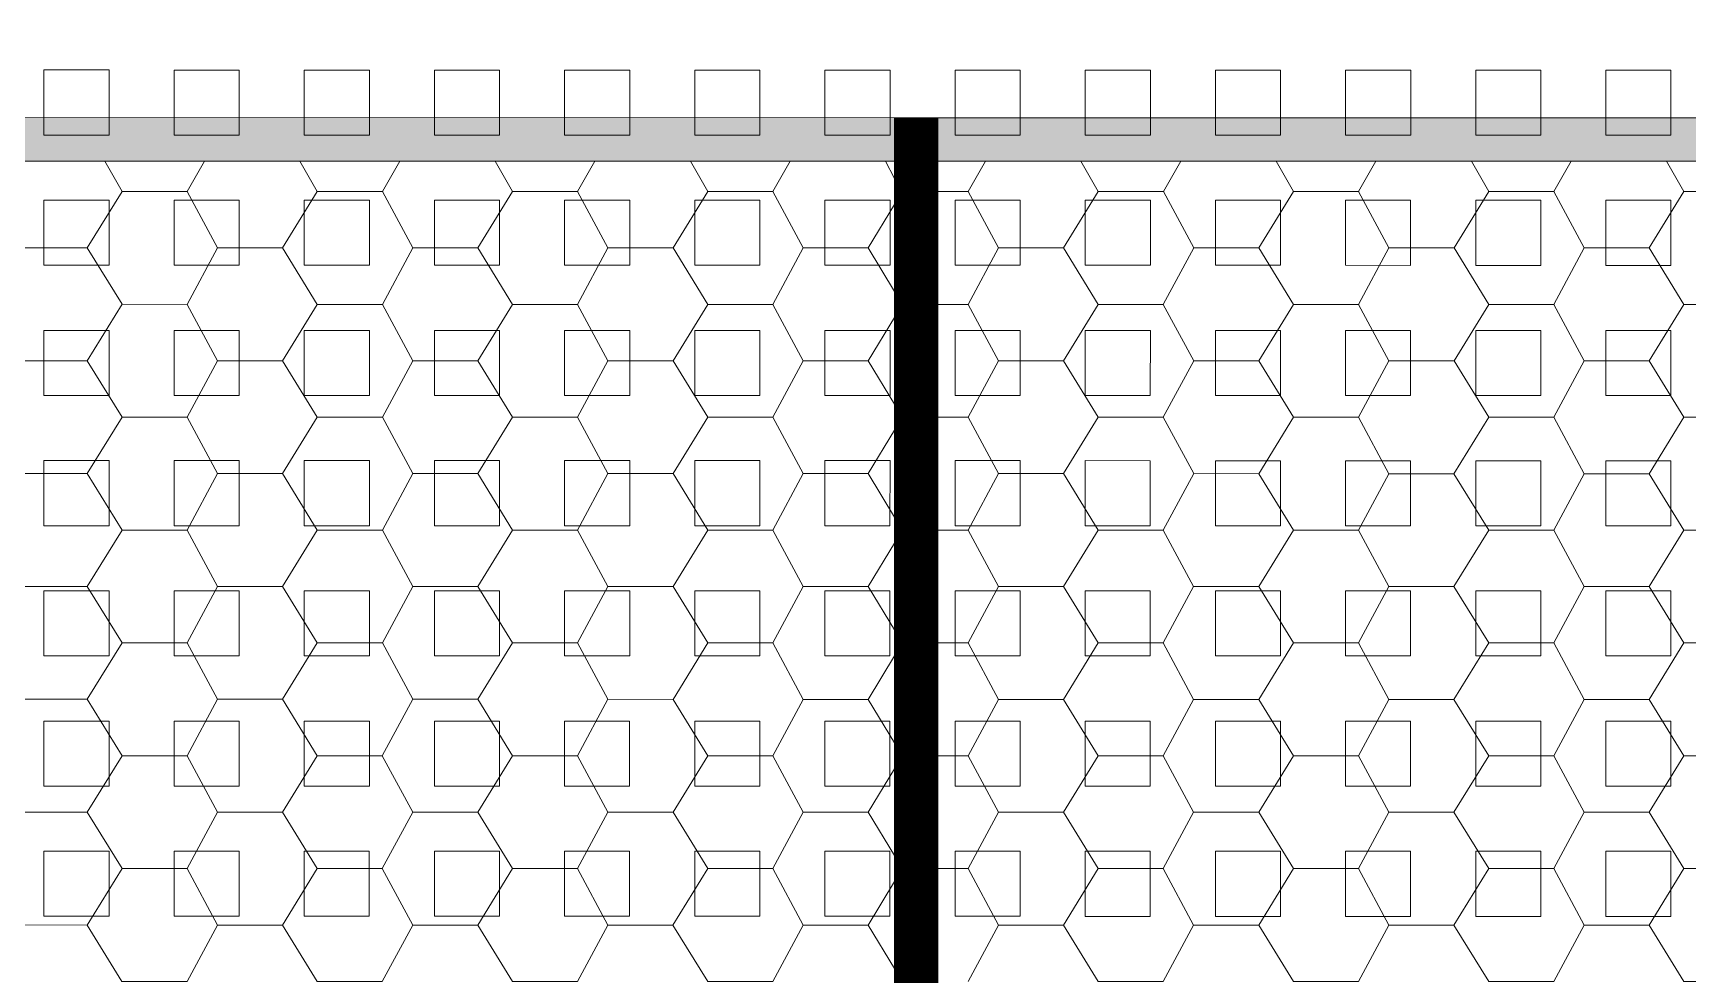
# Model space of a CAD drawing. Extents: x 3377 to 3790, y 1673 to 1846.
# Drawn here: x 3524.454 to 3526.068, y 1753.372 to 1754.291 of the extents above; entities that cross this region are included whole.
import ezdxf

# ---------------------------------------------------------------- set-up
doc = ezdxf.new("R2010")
doc.units = 0
doc.header["$LTSCALE"] = 2
doc.layers.add('PDF7_0', color=7, linetype='Continuous', true_color=0xc6c6c6)
doc.layers.add('PDF7_04-DETALHE', color=7, linetype='Continuous', true_color=0xc6c6c6)

msp = doc.modelspace()

# ---------------------------------------------------------------- linework, layer by layer
at = {"layer": 'PDF7_0', "color": 7, "lineweight": 0}
msp.add_lwpolyline([(3535.3864, 1752.8449), (3535.4118, 1752.8576, 0.281721), (3525.3159, 1759.0363, 0.281573), (3515.2191, 1752.859), (3515.2488, 1752.8463, -0.281585), (3525.3159, 1759.0067, -0.281456)], format="xyb", close=True, dxfattribs=at)
for points in [[(3535.1368, 1753.0988, 0.27384), (3525.3159, 1758.9051, 0.27384), (3515.4942, 1753.1002), (3515.8454, 1752.9055, -0.273455), (3525.3159, 1758.5073, -0.273821), (3534.7856, 1752.9042), (3534.739, 1752.9889), (3535.0902, 1753.1877), (3535.1368, 1753.0988), (3535.2129, 1752.9042), (3534.6713, 1752.9042, 0.272283), (3525.3158, 1758.4058, 0.272651), (3515.9597, 1752.9055), (3515.8454, 1752.9055), (3515.4434, 1752.9055)], [(3535.086, 1753.1158, 0.272189), (3525.3159, 1758.8713, 0.272189), (3515.545, 1753.1171), (3515.8285, 1752.9563, -0.272462), (3525.3159, 1758.5454), (3525.3159, 1758.8713), (3525.3159, 1758.5454, -0.272294), (3534.8025, 1752.955)]]:
    msp.add_lwpolyline(points, format="xyb", dxfattribs=at)
at = {"layer": 'PDF7_0', "color": 9, "lineweight": 0, "true_color": 0xc1c1c1, "const_width": 0.0423}
msp.add_lwpolyline([(3525.3156, 1754.2082), (3525.3154, 1752.1051), (3525.3153, 1750.0063)], dxfattribs=at)
at = {"layer": 'PDF7_0', "color": 7, "lineweight": 0}
for points in [[(3525.2944, 1754.2082), (3525.2944, 1754.1658), (3523.0856, 1754.166), (3523.0856, 1754.2083)], [(3527.5456, 1754.208), (3527.5456, 1754.1657), (3525.3367, 1754.1658), (3525.3367, 1754.2082)]]:
    msp.add_lwpolyline(points, close=True, dxfattribs=at)
msp.add_lwpolyline([(3525.2944, 1754.2082), (3525.3367, 1754.2082), (3525.3366, 1752.1051), (3525.2943, 1752.1051), (3525.2944, 1754.1658)], dxfattribs=at)
at = {"layer": 'PDF7_0', "lineweight": 0}
for points in [[(3524.5243, 1754.1659), (3524.5412, 1754.1363), (3524.6047, 1754.1363), (3524.6216, 1754.1659)], [(3524.7147, 1754.1659), (3524.7316, 1754.1363), (3524.7951, 1754.1363), (3524.812, 1754.1659)], [(3524.9051, 1754.1659), (3524.922, 1754.1362), (3524.9855, 1754.1362), (3525.0024, 1754.1659)], [(3525.0955, 1754.1659), (3525.1124, 1754.1362), (3525.1759, 1754.1362), (3525.1928, 1754.1658)], [(3525.2944, 1754.1489), (3525.2859, 1754.1658)], [(3525.3663, 1754.1362), (3525.3833, 1754.1658)], [(3525.4764, 1754.1658), (3525.4933, 1754.1362), (3525.5568, 1754.1362), (3525.5737, 1754.1658)], [(3525.6668, 1754.1658), (3525.6837, 1754.1362), (3525.7472, 1754.1362), (3525.7641, 1754.1658)], [(3525.8572, 1754.1658), (3525.8741, 1754.1362), (3525.9376, 1754.1362), (3525.9545, 1754.1658)], [(3526.0476, 1754.1658), (3526.0645, 1754.1362), (3526.128, 1754.1362), (3526.1449, 1754.1658)], [(3524.4143, 1754.1363), (3524.4439, 1754.0813), (3524.5073, 1754.0813), (3524.5412, 1754.1363)], [(3524.6047, 1754.1363), (3524.6343, 1754.0813), (3524.6978, 1754.0812), (3524.7316, 1754.1363)], [(3524.7951, 1754.1363), (3524.8247, 1754.0812), (3524.8882, 1754.0812), (3524.922, 1754.1362)], [(3524.9855, 1754.1362), (3525.0151, 1754.0812), (3525.0786, 1754.0812), (3525.1124, 1754.1362)], [(3525.1759, 1754.1362), (3525.2055, 1754.0812), (3525.269, 1754.0812), (3525.2944, 1754.0389)], [(3525.269, 1754.0812), (3525.2944, 1754.1235)], [(3525.3367, 1754.1362), (3525.3663, 1754.1362), (3525.396, 1754.0812), (3525.4594, 1754.0812), (3525.4933, 1754.1362)], [(3525.5568, 1754.1362), (3525.5864, 1754.0812), (3525.6498, 1754.0812), (3525.6837, 1754.1362)], [(3525.7472, 1754.1362), (3525.7768, 1754.0812), (3525.8403, 1754.0812), (3525.8741, 1754.1362)], [(3525.9376, 1754.1362), (3525.9672, 1754.0812), (3526.0307, 1754.0812), (3526.0645, 1754.1362)], [(3524.5073, 1754.0813), (3524.5412, 1754.0263), (3524.6047, 1754.0262), (3524.6343, 1754.0813)], [(3524.6978, 1754.0812), (3524.7316, 1754.0262), (3524.7951, 1754.0262), (3524.8247, 1754.0812)], [(3524.8882, 1754.0812), (3524.922, 1754.0262), (3524.9855, 1754.0262), (3525.0151, 1754.0812)], [(3525.0786, 1754.0812), (3525.1124, 1754.0262), (3525.1759, 1754.0262), (3525.2055, 1754.0812)], [(3525.3663, 1754.0262), (3525.396, 1754.0812)], [(3525.4594, 1754.0812), (3525.4933, 1754.0262), (3525.5567, 1754.0262), (3525.5864, 1754.0812)], [(3525.6498, 1754.0812), (3525.6837, 1754.0262), (3525.7472, 1754.0262), (3525.7768, 1754.0812)], [(3525.8403, 1754.0812), (3525.8741, 1754.0262), (3525.9376, 1754.0262), (3525.9672, 1754.0812)], [(3526.0307, 1754.0812), (3526.0645, 1754.0261), (3526.128, 1754.0261), (3526.1576, 1754.0812)], [(3524.4142, 1754.0263), (3524.4439, 1753.9712), (3524.5073, 1753.9712), (3524.5412, 1754.0263)], [(3524.6047, 1754.0262), (3524.6343, 1753.9712), (3524.6978, 1753.9712), (3524.7316, 1754.0262)], [(3524.7951, 1754.0262), (3524.8247, 1753.9712), (3524.8882, 1753.9712), (3524.922, 1754.0262)], [(3524.9855, 1754.0262), (3525.0151, 1753.9712), (3525.0786, 1753.9712), (3525.1124, 1754.0262)], [(3525.1759, 1754.0262), (3525.2055, 1753.9712), (3525.269, 1753.9712), (3525.2944, 1753.9289)], [(3525.3367, 1754.0262), (3525.3663, 1754.0262), (3525.3959, 1753.9712), (3525.4594, 1753.9712), (3525.4933, 1754.0262)], [(3525.269, 1753.9712), (3525.2944, 1754.0135)], [(3525.5567, 1754.0262), (3525.5864, 1753.9712), (3525.6498, 1753.9712), (3525.6837, 1754.0262)], [(3525.7472, 1754.0262), (3525.7768, 1753.9712), (3525.8403, 1753.9712), (3525.8741, 1754.0262)], [(3525.9376, 1754.0262), (3525.9672, 1753.9711), (3526.0307, 1753.9711), (3526.0645, 1754.0261)], [(3524.5073, 1753.9712), (3524.5412, 1753.9162), (3524.6047, 1753.9162), (3524.6343, 1753.9712)], [(3524.6978, 1753.9712), (3524.7316, 1753.9162), (3524.7951, 1753.9162), (3524.8247, 1753.9712)], [(3524.8882, 1753.9712), (3524.922, 1753.9162), (3524.9855, 1753.9162), (3525.0151, 1753.9712)], [(3525.0786, 1753.9712), (3525.1124, 1753.9162), (3525.1759, 1753.9162), (3525.2055, 1753.9712)], [(3525.3663, 1753.9162), (3525.3959, 1753.9712)], [(3525.4594, 1753.9712), (3525.4933, 1753.9162), (3525.5567, 1753.9162), (3525.5864, 1753.9712)], [(3525.6498, 1753.9712), (3525.6837, 1753.9162), (3525.7472, 1753.9162), (3525.7768, 1753.9712)], [(3525.8403, 1753.9712), (3525.8741, 1753.9161), (3525.9376, 1753.9161), (3525.9672, 1753.9711)], [(3526.0307, 1753.9711), (3526.0645, 1753.9161), (3526.128, 1753.9161), (3526.1576, 1753.9711)], [(3524.4142, 1753.9162), (3524.4439, 1753.8612), (3524.5073, 1753.8612), (3524.5412, 1753.9162)], [(3524.6047, 1753.9162), (3524.6343, 1753.8612), (3524.6977, 1753.8612), (3524.7316, 1753.9162)], [(3524.7951, 1753.9162), (3524.8247, 1753.8612), (3524.8882, 1753.8612), (3524.922, 1753.9162)], [(3524.9855, 1753.9162), (3525.0151, 1753.8612), (3525.0786, 1753.8612), (3525.1124, 1753.9162)], [(3525.1759, 1753.9162), (3525.2055, 1753.8612), (3525.269, 1753.8612), (3525.2944, 1753.8189)], [(3525.3367, 1753.9162), (3525.3663, 1753.9162), (3525.3959, 1753.8612), (3525.4594, 1753.8612), (3525.4933, 1753.9162)], [(3525.5567, 1753.9162), (3525.5864, 1753.8612), (3525.6498, 1753.8611), (3525.6837, 1753.9162)], [(3525.7472, 1753.9162), (3525.7768, 1753.8611), (3525.8402, 1753.8611), (3525.8741, 1753.9161)], [(3525.9376, 1753.9161), (3525.9672, 1753.8611), (3526.0307, 1753.8611), (3526.0645, 1753.9161)], [(3525.269, 1753.8612), (3525.2944, 1753.9035)], [(3524.5073, 1753.8612), (3524.5412, 1753.8062), (3524.6046, 1753.8062), (3524.6343, 1753.8612)], [(3524.6977, 1753.8612), (3524.7316, 1753.8062), (3524.7951, 1753.8062), (3524.8247, 1753.8612)], [(3524.8882, 1753.8612), (3524.922, 1753.8062), (3524.9855, 1753.8062), (3525.0151, 1753.8612)], [(3525.0786, 1753.8612), (3525.1124, 1753.8062), (3525.1759, 1753.8062), (3525.2055, 1753.8612)], [(3525.3663, 1753.8062), (3525.3959, 1753.8612)], [(3525.4594, 1753.8612), (3525.4933, 1753.8061), (3525.5567, 1753.8061), (3525.5864, 1753.8612)], [(3525.6498, 1753.8611), (3525.6837, 1753.8061), (3525.7471, 1753.8061), (3525.7768, 1753.8611)], [(3525.8402, 1753.8611), (3525.8741, 1753.8061), (3525.9376, 1753.8061), (3525.9672, 1753.8611)], [(3526.0307, 1753.8611), (3526.0645, 1753.8061), (3526.128, 1753.8061), (3526.1576, 1753.8611)], [(3524.4142, 1753.8062), (3524.4438, 1753.7512), (3524.5073, 1753.7512), (3524.5412, 1753.8062)], [(3524.6046, 1753.8062), (3524.6343, 1753.7512), (3524.6977, 1753.7512), (3524.7316, 1753.8062)], [(3524.7951, 1753.8062), (3524.8247, 1753.7512), (3524.8882, 1753.7512), (3524.922, 1753.8062)], [(3524.9855, 1753.8062), (3525.0151, 1753.7512), (3525.0786, 1753.7512), (3525.1124, 1753.8062)], [(3525.1759, 1753.8062), (3525.2055, 1753.7512), (3525.269, 1753.7512), (3525.2944, 1753.7088)], [(3525.3367, 1753.8062), (3525.3663, 1753.8062), (3525.3959, 1753.7511), (3525.4594, 1753.7511), (3525.4933, 1753.8061)], [(3525.5567, 1753.8061), (3525.5863, 1753.7511), (3525.6498, 1753.7511), (3525.6837, 1753.8061)], [(3525.7471, 1753.8061), (3525.7768, 1753.7511), (3525.8402, 1753.7511), (3525.8741, 1753.8061)], [(3525.9376, 1753.8061), (3525.9672, 1753.7511), (3526.0307, 1753.7511), (3526.0645, 1753.8061)], [(3525.269, 1753.7512), (3525.2944, 1753.7935)], [(3524.5073, 1753.7512), (3524.5412, 1753.6962), (3524.6046, 1753.6962), (3524.6343, 1753.7512)], [(3524.6977, 1753.7512), (3524.7316, 1753.6962), (3524.7951, 1753.6962), (3524.8247, 1753.7512)], [(3524.8882, 1753.7512), (3524.922, 1753.6962), (3524.9855, 1753.6962), (3525.0151, 1753.7512)], [(3525.0786, 1753.7512), (3525.1124, 1753.6962), (3525.1759, 1753.6962), (3525.2055, 1753.7512)], [(3525.3663, 1753.6961), (3525.3959, 1753.7511)], [(3525.4594, 1753.7511), (3525.4933, 1753.6961), (3525.5567, 1753.6961), (3525.5863, 1753.7511)], [(3525.6498, 1753.7511), (3525.6837, 1753.6961), (3525.7471, 1753.6961), (3525.7768, 1753.7511)], [(3525.8402, 1753.7511), (3525.8741, 1753.6961), (3525.9376, 1753.6961), (3525.9672, 1753.7511)], [(3526.0307, 1753.7511), (3526.0645, 1753.6961), (3526.128, 1753.6961), (3526.1576, 1753.7511)], [(3524.4142, 1753.6962), (3524.4438, 1753.6412), (3524.5073, 1753.6412), (3524.5412, 1753.6962)], [(3524.6046, 1753.6962), (3524.6343, 1753.6412), (3524.6977, 1753.6412), (3524.7316, 1753.6962)], [(3524.7951, 1753.6962), (3524.8247, 1753.6412), (3524.8881, 1753.6412), (3524.922, 1753.6962)], [(3524.9855, 1753.6962), (3525.0151, 1753.6412), (3525.0786, 1753.6411), (3525.1124, 1753.6962)], [(3525.1759, 1753.6962), (3525.2055, 1753.6411), (3525.269, 1753.6411), (3525.2944, 1753.5988)], [(3525.3367, 1753.6961), (3525.3663, 1753.6961), (3525.3959, 1753.6411), (3525.4594, 1753.6411), (3525.4933, 1753.6961)], [(3525.5567, 1753.6961), (3525.5863, 1753.6411), (3525.6498, 1753.6411), (3525.6837, 1753.6961)], [(3525.7471, 1753.6961), (3525.7768, 1753.6411), (3525.8402, 1753.6411), (3525.8741, 1753.6961)], [(3525.9376, 1753.6961), (3525.9672, 1753.6411), (3526.0306, 1753.6411), (3526.0645, 1753.6961)], [(3525.269, 1753.6411), (3525.2944, 1753.6834)], [(3524.5073, 1753.6412), (3524.5412, 1753.5862), (3524.6046, 1753.5862), (3524.6343, 1753.6412)], [(3524.6977, 1753.6412), (3524.7316, 1753.5862), (3524.795, 1753.5862), (3524.8247, 1753.6412)], [(3524.8881, 1753.6412), (3524.922, 1753.5862), (3524.9855, 1753.5861), (3525.0151, 1753.6412)], [(3525.0786, 1753.6411), (3525.1124, 1753.5861), (3525.1759, 1753.5861), (3525.2055, 1753.6411)], [(3525.3663, 1753.5861), (3525.3959, 1753.6411)], [(3525.4594, 1753.6411), (3525.4932, 1753.5861), (3525.5567, 1753.5861), (3525.5863, 1753.6411)], [(3525.6498, 1753.6411), (3525.6837, 1753.5861), (3525.7471, 1753.5861), (3525.7768, 1753.6411)], [(3525.8402, 1753.6411), (3525.8741, 1753.5861), (3525.9376, 1753.5861), (3525.9672, 1753.6411)], [(3526.0306, 1753.6411), (3526.0645, 1753.5861), (3526.128, 1753.5861), (3526.1576, 1753.6411)], [(3524.4142, 1753.5862), (3524.4438, 1753.5312), (3524.5073, 1753.5312), (3524.5412, 1753.5862)], [(3524.6046, 1753.5862), (3524.6342, 1753.5312), (3524.6977, 1753.5312), (3524.7316, 1753.5862)], [(3524.795, 1753.5862), (3524.8247, 1753.5311), (3524.8881, 1753.5311), (3524.922, 1753.5862)], [(3524.9855, 1753.5861), (3525.0151, 1753.5311), (3525.0786, 1753.5311), (3525.1124, 1753.5861)], [(3525.1759, 1753.5861), (3525.2055, 1753.5311), (3525.269, 1753.5311), (3525.2944, 1753.4888)], [(3525.3367, 1753.5861), (3525.3663, 1753.5861), (3525.3959, 1753.5311), (3525.4594, 1753.5311), (3525.4932, 1753.5861)], [(3525.5567, 1753.5861), (3525.5863, 1753.5311), (3525.6498, 1753.5311), (3525.6837, 1753.5861)], [(3525.7471, 1753.5861), (3525.7768, 1753.5311), (3525.8402, 1753.5311), (3525.8741, 1753.5861)], [(3525.9376, 1753.5861), (3525.9672, 1753.5311), (3526.0306, 1753.5311), (3526.0645, 1753.5861)], [(3525.269, 1753.5311), (3525.2944, 1753.5734)], [(3524.5073, 1753.5312), (3524.5412, 1753.4762), (3524.6046, 1753.4762), (3524.6342, 1753.5312)], [(3524.6977, 1753.5312), (3524.7316, 1753.4761), (3524.795, 1753.4761), (3524.8247, 1753.5311)], [(3524.8881, 1753.5311), (3524.922, 1753.4761), (3524.9855, 1753.4761), (3525.0151, 1753.5311)], [(3525.0786, 1753.5311), (3525.1124, 1753.4761), (3525.1759, 1753.4761), (3525.2055, 1753.5311)], [(3525.3663, 1753.4761), (3525.3959, 1753.5311)], [(3525.4594, 1753.5311), (3525.4932, 1753.4761), (3525.5567, 1753.4761), (3525.5863, 1753.5311)], [(3525.6498, 1753.5311), (3525.6837, 1753.4761), (3525.7471, 1753.4761), (3525.7768, 1753.5311)], [(3525.8402, 1753.5311), (3525.8741, 1753.4761), (3525.9375, 1753.4761), (3525.9672, 1753.5311)], [(3526.0306, 1753.5311), (3526.0645, 1753.4761), (3526.128, 1753.4761), (3526.1576, 1753.5311)], [(3524.4142, 1753.4762), (3524.4438, 1753.4212), (3524.5073, 1753.4211), (3524.5412, 1753.4762)], [(3524.6046, 1753.4762), (3524.6342, 1753.4211), (3524.6977, 1753.4211), (3524.7316, 1753.4761)], [(3524.795, 1753.4761), (3524.8247, 1753.4211), (3524.8881, 1753.4211), (3524.922, 1753.4761)], [(3524.9855, 1753.4761), (3525.0151, 1753.4211), (3525.0785, 1753.4211), (3525.1124, 1753.4761)], [(3525.1759, 1753.4761), (3525.2055, 1753.4211), (3525.269, 1753.4211), (3525.2944, 1753.3788)], [(3525.269, 1753.4211), (3525.2944, 1753.4634)], [(3525.3367, 1753.4761), (3525.3663, 1753.4761), (3525.3959, 1753.4211), (3525.4594, 1753.4211), (3525.4932, 1753.4761)], [(3525.5567, 1753.4761), (3525.5863, 1753.4211), (3525.6498, 1753.4211), (3525.6837, 1753.4761)], [(3525.7471, 1753.4761), (3525.7767, 1753.4211), (3525.8402, 1753.4211), (3525.8741, 1753.4761)], [(3525.9375, 1753.4761), (3525.9672, 1753.4211), (3526.0306, 1753.421), (3526.0645, 1753.4761)], [(3524.5073, 1753.4211), (3524.5411, 1753.3661), (3524.6046, 1753.3661), (3524.6342, 1753.4211)], [(3524.6977, 1753.4211), (3524.7316, 1753.3661), (3524.795, 1753.3661), (3524.8247, 1753.4211)], [(3524.8881, 1753.4211), (3524.922, 1753.3661), (3524.9855, 1753.3661), (3525.0151, 1753.4211)], [(3525.0785, 1753.4211), (3525.1124, 1753.3661), (3525.1759, 1753.3661), (3525.2055, 1753.4211)], [(3525.3663, 1753.3661), (3525.3959, 1753.4211)], [(3525.4594, 1753.4211), (3525.4932, 1753.3661), (3525.5567, 1753.3661), (3525.5863, 1753.4211)], [(3525.6498, 1753.4211), (3525.6836, 1753.3661), (3525.7471, 1753.3661), (3525.7767, 1753.4211)], [(3525.8402, 1753.4211), (3525.8741, 1753.366), (3525.9375, 1753.366), (3525.9672, 1753.4211)], [(3526.0306, 1753.421), (3526.0645, 1753.366), (3526.128, 1753.366), (3526.1576, 1753.421)]]:
    msp.add_lwpolyline(points, dxfattribs=at)
at = {"layer": 'PDF7_0', "color": 9, "true_color": 0xc1c1c1, "transparency": 33554559}
for points in [[(3525.2944, 1754.2082), (3523.0856, 1754.2083), (3525.2944, 1754.1658)], [(3523.0856, 1754.2083), (3525.2944, 1754.1658), (3523.0856, 1754.166)], [(3527.5456, 1754.208), (3525.3367, 1754.2082), (3527.5456, 1754.1657)], [(3525.3367, 1754.2082), (3527.5456, 1754.1657), (3525.3367, 1754.1658)]]:
    msp.add_solid(points, dxfattribs=at)
at = {"layer": 'PDF7_04-DETALHE', "lineweight": 0}
for points in [[(3524.5285, 1754.2548), (3524.5285, 1754.1913), (3524.465, 1754.1913), (3524.465, 1754.2548)], [(3524.6555, 1754.2547), (3524.6555, 1754.1913), (3524.592, 1754.1913), (3524.592, 1754.2547)], [(3524.7824, 1754.2547), (3524.7824, 1754.1913), (3524.7189, 1754.1913), (3524.7189, 1754.2547)], [(3524.9093, 1754.2547), (3524.9093, 1754.1913), (3524.8459, 1754.1913), (3524.8459, 1754.2547)], [(3525.0363, 1754.2547), (3525.0363, 1754.1912), (3524.9728, 1754.1912), (3524.9728, 1754.2547)], [(3525.1632, 1754.2547), (3525.1632, 1754.1912), (3525.0998, 1754.1912), (3525.0998, 1754.2547)], [(3525.2902, 1754.2547), (3525.2902, 1754.1912), (3525.2267, 1754.1912), (3525.2267, 1754.2547)], [(3525.4171, 1754.2547), (3525.4171, 1754.1912), (3525.3536, 1754.1912), (3525.3537, 1754.2547)], [(3525.5441, 1754.2547), (3525.5441, 1754.1912), (3525.4806, 1754.1912), (3525.4806, 1754.2547)], [(3525.671, 1754.2547), (3525.671, 1754.1912), (3525.6075, 1754.1912), (3525.6075, 1754.2547)], [(3525.798, 1754.2547), (3525.798, 1754.1912), (3525.7345, 1754.1912), (3525.7345, 1754.2547)], [(3525.9249, 1754.2547), (3525.9249, 1754.1912), (3525.8614, 1754.1912), (3525.8614, 1754.2547)], [(3526.0518, 1754.2546), (3526.0518, 1754.1912), (3525.9884, 1754.1912), (3525.9884, 1754.2547)], [(3524.5285, 1754.1278), (3524.5285, 1754.0643), (3524.465, 1754.0643), (3524.465, 1754.1278)], [(3524.6554, 1754.1278), (3524.6554, 1754.0643), (3524.592, 1754.0643), (3524.592, 1754.1278)], [(3524.7824, 1754.1278), (3524.7824, 1754.0643), (3524.7189, 1754.0643), (3524.7189, 1754.1278)], [(3524.9093, 1754.1278), (3524.9093, 1754.0643), (3524.8459, 1754.0643), (3524.8459, 1754.1278)], [(3525.0363, 1754.1278), (3525.0363, 1754.0643), (3524.9728, 1754.0643), (3524.9728, 1754.1278)], [(3525.1632, 1754.1278), (3525.1632, 1754.0643), (3525.0997, 1754.0643), (3525.0998, 1754.1278)], [(3525.2902, 1754.1278), (3525.2902, 1754.0643), (3525.2267, 1754.0643), (3525.2267, 1754.1278)], [(3525.4171, 1754.1277), (3525.4171, 1754.0643), (3525.3536, 1754.0643), (3525.3536, 1754.1278)], [(3525.5441, 1754.1277), (3525.5441, 1754.0643), (3525.4806, 1754.0643), (3525.4806, 1754.1277)], [(3525.671, 1754.1277), (3525.671, 1754.0643), (3525.6075, 1754.0643), (3525.6075, 1754.1277)], [(3525.7979, 1754.1277), (3525.7979, 1754.0642), (3525.7345, 1754.0643), (3525.7345, 1754.1277)], [(3525.9249, 1754.1277), (3525.9249, 1754.0642), (3525.8614, 1754.0642), (3525.8614, 1754.1277)], [(3526.0518, 1754.1277), (3526.0518, 1754.0642), (3525.9884, 1754.0642), (3525.9884, 1754.1277)], [(3524.5285, 1754.0009), (3524.5285, 1753.9374), (3524.465, 1753.9374), (3524.465, 1754.0009)], [(3524.6554, 1754.0009), (3524.6554, 1753.9374), (3524.592, 1753.9374), (3524.592, 1754.0009)], [(3524.7824, 1754.0008), (3524.7824, 1753.9374), (3524.7189, 1753.9374), (3524.7189, 1754.0008)], [(3524.9093, 1754.0008), (3524.9093, 1753.9374), (3524.8459, 1753.9374), (3524.8459, 1754.0008)], [(3525.0363, 1754.0008), (3525.0363, 1753.9374), (3524.9728, 1753.9374), (3524.9728, 1754.0008)], [(3525.1632, 1754.0008), (3525.1632, 1753.9373), (3525.0997, 1753.9374), (3525.0997, 1754.0008)], [(3525.2902, 1754.0008), (3525.2902, 1753.9373), (3525.2267, 1753.9373), (3525.2267, 1754.0008)], [(3525.4171, 1754.0008), (3525.4171, 1753.9373), (3525.3536, 1753.9373), (3525.3536, 1754.0008)], [(3525.5441, 1754.0008), (3525.544, 1753.9373), (3525.4806, 1753.9373), (3525.4806, 1754.0008)], [(3525.671, 1754.0008), (3525.671, 1753.9373), (3525.6075, 1753.9373), (3525.6075, 1754.0008)], [(3525.7979, 1754.0008), (3525.7979, 1753.9373), (3525.7345, 1753.9373), (3525.7345, 1754.0008)], [(3525.9249, 1754.0008), (3525.9249, 1753.9373), (3525.8614, 1753.9373), (3525.8614, 1754.0008)], [(3526.0518, 1754.0008), (3526.0518, 1753.9373), (3525.9884, 1753.9373), (3525.9884, 1754.0008)], [(3524.5285, 1753.8739), (3524.5285, 1753.8104), (3524.465, 1753.8104), (3524.465, 1753.8739)], [(3524.6554, 1753.8739), (3524.6554, 1753.8104), (3524.592, 1753.8104), (3524.592, 1753.8739)], [(3524.7824, 1753.8739), (3524.7824, 1753.8104), (3524.7189, 1753.8104), (3524.7189, 1753.8739)], [(3524.9093, 1753.8739), (3524.9093, 1753.8104), (3524.8458, 1753.8104), (3524.8458, 1753.8739)], [(3525.0363, 1753.8739), (3525.0363, 1753.8104), (3524.9728, 1753.8104), (3524.9728, 1753.8739)], [(3525.1632, 1753.8739), (3525.1632, 1753.8104), (3525.0997, 1753.8104), (3525.0997, 1753.8739)], [(3525.2902, 1753.8739), (3525.2901, 1753.8104), (3525.2267, 1753.8104), (3525.2267, 1753.8739)], [(3525.4171, 1753.8739), (3525.4171, 1753.8104), (3525.3536, 1753.8104), (3525.3536, 1753.8739)], [(3525.544, 1753.8738), (3525.544, 1753.8104), (3525.4806, 1753.8104), (3525.4806, 1753.8739)], [(3525.671, 1753.8738), (3525.671, 1753.8104), (3525.6075, 1753.8104), (3525.6075, 1753.8738)], [(3525.7979, 1753.8738), (3525.7979, 1753.8104), (3525.7345, 1753.8104), (3525.7345, 1753.8738)], [(3525.9249, 1753.8738), (3525.9249, 1753.8104), (3525.8614, 1753.8104), (3525.8614, 1753.8738)], [(3526.0518, 1753.8738), (3526.0518, 1753.8103), (3525.9883, 1753.8103), (3525.9883, 1753.8738)], [(3524.5285, 1753.747), (3524.5285, 1753.6835), (3524.465, 1753.6835), (3524.465, 1753.747)], [(3524.6554, 1753.747), (3524.6554, 1753.6835), (3524.5919, 1753.6835), (3524.5919, 1753.747)], [(3524.7824, 1753.747), (3524.7824, 1753.6835), (3524.7189, 1753.6835), (3524.7189, 1753.747)], [(3524.9093, 1753.7469), (3524.9093, 1753.6835), (3524.8458, 1753.6835), (3524.8458, 1753.747)], [(3525.0363, 1753.7469), (3525.0363, 1753.6835), (3524.9728, 1753.6835), (3524.9728, 1753.7469)], [(3525.1632, 1753.7469), (3525.1632, 1753.6835), (3525.0997, 1753.6835), (3525.0997, 1753.7469)], [(3525.2901, 1753.7469), (3525.2901, 1753.6834), (3525.2267, 1753.6835), (3525.2267, 1753.7469)], [(3525.4171, 1753.7469), (3525.4171, 1753.6834), (3525.3536, 1753.6834), (3525.3536, 1753.7469)], [(3525.544, 1753.7469), (3525.544, 1753.6834), (3525.4806, 1753.6834), (3525.4806, 1753.7469)], [(3525.671, 1753.7469), (3525.671, 1753.6834), (3525.6075, 1753.6834), (3525.6075, 1753.7469)], [(3525.7979, 1753.7469), (3525.7979, 1753.6834), (3525.7344, 1753.6834), (3525.7345, 1753.7469)], [(3525.9249, 1753.7469), (3525.9249, 1753.6834), (3525.8614, 1753.6834), (3525.8614, 1753.7469)], [(3526.0518, 1753.7469), (3526.0518, 1753.6834), (3525.9883, 1753.6834), (3525.9883, 1753.7469)], [(3524.5285, 1753.62), (3524.5285, 1753.5566), (3524.465, 1753.5566), (3524.465, 1753.62)], [(3524.6554, 1753.62), (3524.6554, 1753.5565), (3524.5919, 1753.5566), (3524.5919, 1753.62)], [(3524.7824, 1753.62), (3524.7824, 1753.5565), (3524.7189, 1753.5565), (3524.7189, 1753.62)], [(3524.9093, 1753.62), (3524.9093, 1753.5565), (3524.8458, 1753.5565), (3524.8458, 1753.62)], [(3525.0362, 1753.62), (3525.0362, 1753.5565), (3524.9728, 1753.5565), (3524.9728, 1753.62)], [(3525.1632, 1753.62), (3525.1632, 1753.5565), (3525.0997, 1753.5565), (3525.0997, 1753.62)], [(3525.2901, 1753.62), (3525.2901, 1753.5565), (3525.2267, 1753.5565), (3525.2267, 1753.62)], [(3525.4171, 1753.62), (3525.4171, 1753.5565), (3525.3536, 1753.5565), (3525.3536, 1753.62)], [(3525.544, 1753.62), (3525.544, 1753.5565), (3525.4805, 1753.5565), (3525.4806, 1753.62)], [(3525.671, 1753.62), (3525.671, 1753.5565), (3525.6075, 1753.5565), (3525.6075, 1753.62)], [(3525.7979, 1753.6199), (3525.7979, 1753.5565), (3525.7344, 1753.5565), (3525.7344, 1753.6199)], [(3525.9249, 1753.6199), (3525.9249, 1753.5565), (3525.8614, 1753.5565), (3525.8614, 1753.6199)], [(3526.0518, 1753.6199), (3526.0518, 1753.5565), (3525.9883, 1753.5565), (3525.9883, 1753.6199)], [(3524.5285, 1753.4931), (3524.5285, 1753.4296), (3524.465, 1753.4296), (3524.465, 1753.4931)], [(3524.6554, 1753.4931), (3524.6554, 1753.4296), (3524.5919, 1753.4296), (3524.5919, 1753.4931)], [(3524.7823, 1753.4931), (3524.7823, 1753.4296), (3524.7189, 1753.4296), (3524.7189, 1753.4931)], [(3524.9093, 1753.4931), (3524.9093, 1753.4296), (3524.8458, 1753.4296), (3524.8458, 1753.4931)], [(3525.0362, 1753.493), (3525.0362, 1753.4296), (3524.9728, 1753.4296), (3524.9728, 1753.4931)], [(3525.1632, 1753.493), (3525.1632, 1753.4296), (3525.0997, 1753.4296), (3525.0997, 1753.493)], [(3525.2901, 1753.493), (3525.2901, 1753.4296), (3525.2267, 1753.4296), (3525.2267, 1753.493)], [(3525.4171, 1753.493), (3525.4171, 1753.4296), (3525.3536, 1753.4296), (3525.3536, 1753.493)], [(3525.544, 1753.493), (3525.544, 1753.4295), (3525.4805, 1753.4295), (3525.4805, 1753.493)], [(3525.671, 1753.493), (3525.671, 1753.4295), (3525.6075, 1753.4295), (3525.6075, 1753.493)], [(3525.7979, 1753.493), (3525.7979, 1753.4295), (3525.7344, 1753.4295), (3525.7344, 1753.493)], [(3525.9249, 1753.493), (3525.9248, 1753.4295), (3525.8614, 1753.4295), (3525.8614, 1753.493)], [(3526.0518, 1753.493), (3526.0518, 1753.4295), (3525.9883, 1753.4295), (3525.9883, 1753.493)]]:
    msp.add_lwpolyline(points, close=True, dxfattribs=at)

doc.saveas('drawing.dxf')
